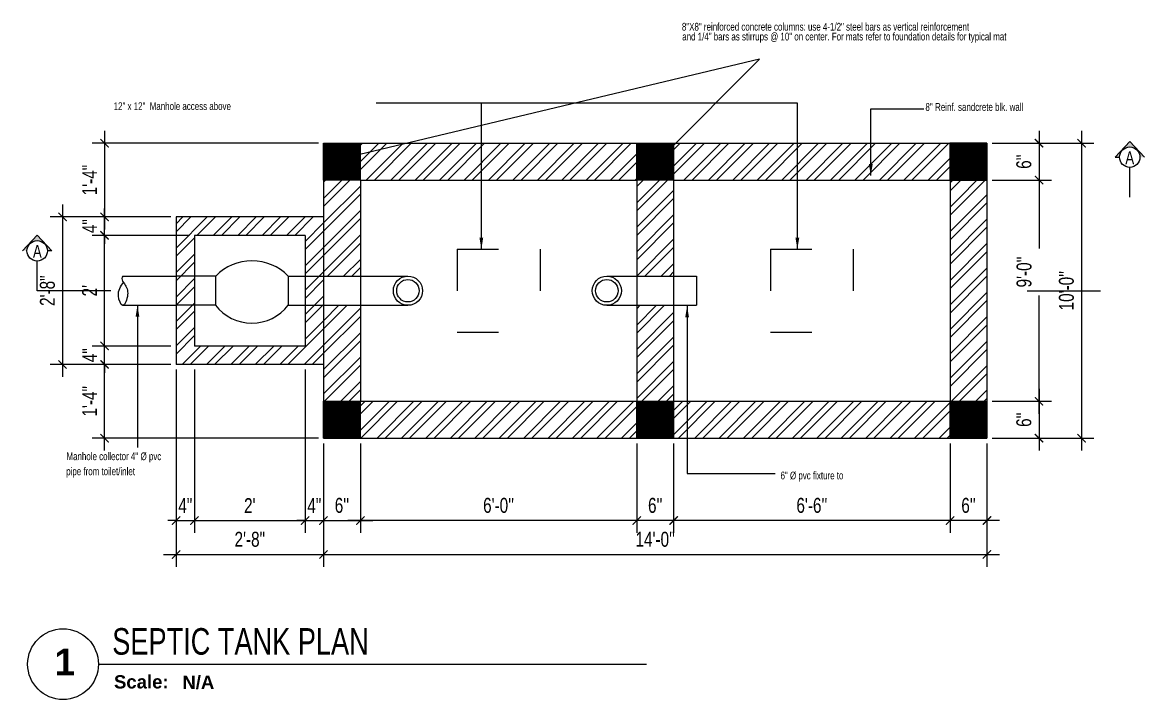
# Model space of a CAD drawing. Header units: inches. Extents: x 8351 to 42256, y 21052 to 33437.
# Drawn here: x 17135.7 to 17379.3, y 24103.9 to 24250.8 of the extents above; entities that cross this region are included whole.
import ezdxf
from ezdxf.enums import TextEntityAlignment as Align

# ---------------------------------------------------------------- set-up
doc = ezdxf.new("R2010")
doc.units = ezdxf.units.IN
doc.header["$MEASUREMENT"] = 0
doc.linetypes.add('ACAD_ISO03W100', pattern=[30, 12, -18])
for name, color, linetype, lineweight in [('A-ANNO-NOTE', 7, 'Continuous', 9), ('text', 7, 'Continuous', 9), ('wall', 7, 'Continuous', 53)]:
    doc.layers.add(name, color=color, linetype=linetype, lineweight=lineweight)
doc.styles.add('AEP', font='swisscl.ttf')
doc.styles.add('AEP style', font='swisscl.ttf')
doc.styles.add('RomanS', font='tahoma.ttf')
doc.styles.add('SANSSERIFBOLD', font='sanssb__.ttf')
doc.dimstyles.new('BB', dxfattribs={"dimscale": 20, "dimtxt": 0.18, "dimasz": 0.125, "dimexe": 0.18, "dimexo": 0.0625, "dimgap": 0.09, "dimtad": 1, "dimdec": 0, "dimzin": 0, "dimdsep": 46, "dimlunit": 4, "dimtxsty": 'RomanS', "dimblk": 'ARCHTICK', "dimcen": 0.09, "dimclrt": 4, "dimadec": 0, "dimazin": 0, "dimtfac": 1, "dimtdec": 0, "dimtofl": 0, "dimtmove": 1, "dimatfit": 3, "dimfxl": 1, "dimtolj": 1, "dimtzin": 0, "dimarcsym": 0})
doc.dimstyles.new('IB-1', dxfattribs={"dimscale": 46, "dimtxt": 0.18, "dimasz": 0.1, "dimexe": 0.15, "dimexo": 0.0625, "dimgap": 0.09, "dimtad": 1, "dimdec": 0, "dimzin": 0, "dimdsep": 46, "dimlunit": 4, "dimtxsty": 'AEP', "dimblk": 'ARCHTICK', "dimcen": 0.09, "dimdle": 0.15, "dimclrd": 8, "dimclre": 8, "dimadec": 0, "dimazin": 0, "dimtfac": 1, "dimtdec": 0, "dimtix": 1, "dimtmove": 2, "dimatfit": 3, "dimfxl": 1, "dimtolj": 1, "dimtzin": 0, "dimarcsym": 0})
pattern_1 = [(45, (-65632.2043, 142692.619), (-2.65165043, 2.65165043), []), (45, (-65630.4366, 142692.619), (-2.65165043, 2.65165043), [])]

# ---------------------------------------------------------------- blocks, each defined once
blk = doc.blocks.new('_ArchTick')
at = {"color": 0, "linetype": 'ByBlock', "const_width": 0.15}
blk.add_lwpolyline([(-0.5, -0.5), (0.5, 0.5)], dxfattribs=at)
blk = doc.blocks.new('*D488')
at = {"layer": 'A-ANNO-NOTE', "color": 8, "linetype": 'Continuous', "lineweight": -2, "transparency": 16777216}
for p, q in [((17365.59, 24227.27), (17365.59, 24157.87)), ((17346.19, 24224.57), (17368.29, 24224.57)), ((17346.19, 24160.57), (17368.29, 24160.57))]:
    blk.add_line(p, q, dxfattribs=at)
at = {"layer": 'Defpoints', "color": 0, "linetype": 'Continuous', "transparency": 16777216}
for p in [(17345.06, 24224.57), (17345.06, 24160.57), (17365.59, 24160.57)]:
    blk.add_point(p, dxfattribs=at)
at = {"layer": 'A-ANNO-NOTE', "color": 8, "linetype": 'Continuous', "lineweight": -2, "transparency": 16777216, "xscale": 1.8, "yscale": 1.8, "zscale": 1.8}
for p, rotation in [((17365.59, 24224.57), 90), ((17365.59, 24160.57), 270)]:
    blk.add_blockref('_ArchTick', p, dxfattribs=dict(at, rotation=rotation))
at = {"layer": 'A-ANNO-NOTE', "color": 0, "linetype": 'Continuous', "transparency": 16777216, "insert": (17362.31, 24192.57), "char_height": 3.24, "attachment_point": 5, "rotation": 90, "style": 'AEP'}
blk.add_mtext("\\A1;10'-0''", dxfattribs=at)
blk = doc.blocks.new('*D489')
at = {"layer": 'A-ANNO-NOTE', "color": 8, "linetype": 'Continuous', "lineweight": -2, "transparency": 16777216}
for p, q in [((17201.06, 24159.44), (17201.06, 24140)), ((17209.06, 24159.44), (17209.06, 24140)), ((17198.36, 24142.7), (17211.76, 24142.7))]:
    blk.add_line(p, q, dxfattribs=at)
at = {"layer": 'Defpoints', "color": 0, "linetype": 'Continuous', "transparency": 16777216}
for p in [(17201.06, 24160.57), (17209.06, 24160.57), (17209.06, 24142.7)]:
    blk.add_point(p, dxfattribs=at)
at = {"layer": 'A-ANNO-NOTE', "color": 8, "linetype": 'Continuous', "lineweight": -2, "transparency": 16777216, "xscale": 1.8, "yscale": 1.8, "zscale": 1.8, "rotation": 180}
blk.add_blockref('_ArchTick', (17201.06, 24142.7), dxfattribs=at)
at = {"layer": 'A-ANNO-NOTE', "color": 8, "linetype": 'Continuous', "lineweight": -2, "transparency": 16777216, "xscale": 1.8, "yscale": 1.8, "zscale": 1.8}
blk.add_blockref('_ArchTick', (17209.06, 24142.7), dxfattribs=at)
at = {"layer": 'A-ANNO-NOTE', "color": 0, "linetype": 'Continuous', "transparency": 16777216, "insert": (17205.06, 24145.97), "char_height": 3.24, "attachment_point": 5, "style": 'AEP'}
blk.add_mtext("\\A1;6''", dxfattribs=at)
blk = doc.blocks.new('*D445')
at = {"layer": 'A-ANNO-NOTE', "color": 8, "linetype": 'Continuous', "lineweight": -2, "transparency": 16777216}
for p, q in [((17197.06, 24175.44), (17197.06, 24140)), ((17201.06, 24159.44), (17201.06, 24140)), ((17197.06, 24142.7), (17195.26, 24142.7)), ((17197.06, 24142.7), (17201.06, 24142.7)), ((17201.06, 24142.7), (17202.86, 24142.7))]:
    blk.add_line(p, q, dxfattribs=at)
at = {"layer": 'Defpoints', "color": 0, "linetype": 'Continuous', "transparency": 16777216}
for p in [(17197.06, 24176.57), (17201.06, 24160.57), (17201.06, 24142.7)]:
    blk.add_point(p, dxfattribs=at)
at = {"layer": 'A-ANNO-NOTE', "color": 8, "linetype": 'Continuous', "lineweight": -2, "transparency": 16777216, "xscale": 1.8, "yscale": 1.8, "zscale": 1.8}
blk.add_blockref('_ArchTick', (17197.06, 24142.7), dxfattribs=at)
at = {"layer": 'A-ANNO-NOTE', "color": 8, "linetype": 'Continuous', "lineweight": -2, "transparency": 16777216, "xscale": 1.8, "yscale": 1.8, "zscale": 1.8, "rotation": 180}
blk.add_blockref('_ArchTick', (17201.06, 24142.7), dxfattribs=at)
at = {"layer": 'A-ANNO-NOTE', "color": 0, "linetype": 'Continuous', "transparency": 16777216, "insert": (17199.06, 24145.94), "char_height": 3.24, "attachment_point": 5, "style": 'AEP'}
blk.add_mtext('\\A1;4"', dxfattribs=at)
blk = doc.blocks.new('*D446')
at = {"layer": 'A-ANNO-NOTE', "color": 8, "linetype": 'Continuous', "lineweight": -2, "transparency": 16777216}
for p, q in [((17173.06, 24175.44), (17173.06, 24140)), ((17197.06, 24175.44), (17197.06, 24140)), ((17170.36, 24142.7), (17199.76, 24142.7))]:
    blk.add_line(p, q, dxfattribs=at)
at = {"layer": 'Defpoints', "color": 0, "linetype": 'Continuous', "transparency": 16777216}
for p in [(17173.06, 24176.57), (17197.06, 24176.57), (17197.06, 24142.7)]:
    blk.add_point(p, dxfattribs=at)
at = {"layer": 'A-ANNO-NOTE', "color": 8, "linetype": 'Continuous', "lineweight": -2, "transparency": 16777216, "xscale": 1.8, "yscale": 1.8, "zscale": 1.8, "rotation": 180}
blk.add_blockref('_ArchTick', (17173.06, 24142.7), dxfattribs=at)
at = {"layer": 'A-ANNO-NOTE', "color": 8, "linetype": 'Continuous', "lineweight": -2, "transparency": 16777216, "xscale": 1.8, "yscale": 1.8, "zscale": 1.8}
blk.add_blockref('_ArchTick', (17197.06, 24142.7), dxfattribs=at)
at = {"layer": 'A-ANNO-NOTE', "color": 0, "linetype": 'Continuous', "transparency": 16777216, "insert": (17185.06, 24145.94), "char_height": 3.24, "attachment_point": 5, "style": 'AEP'}
blk.add_mtext("\\A1;2'", dxfattribs=at)
blk = doc.blocks.new('*D490')
at = {"layer": 'A-ANNO-NOTE', "color": 8, "linetype": 'Continuous', "lineweight": -2, "transparency": 16777216}
for p, q in [((17169.06, 24175.44), (17169.06, 24140)), ((17173.06, 24175.44), (17173.06, 24140)), ((17169.06, 24142.7), (17167.26, 24142.7)), ((17169.06, 24142.7), (17173.06, 24142.7)), ((17173.06, 24142.7), (17174.86, 24142.7))]:
    blk.add_line(p, q, dxfattribs=at)
at = {"layer": 'Defpoints', "color": 0, "linetype": 'Continuous', "transparency": 16777216}
for p in [(17169.06, 24176.57), (17173.06, 24176.57), (17173.06, 24142.7)]:
    blk.add_point(p, dxfattribs=at)
at = {"layer": 'A-ANNO-NOTE', "color": 8, "linetype": 'Continuous', "lineweight": -2, "transparency": 16777216, "xscale": 1.8, "yscale": 1.8, "zscale": 1.8}
blk.add_blockref('_ArchTick', (17169.06, 24142.7), dxfattribs=at)
at = {"layer": 'A-ANNO-NOTE', "color": 8, "linetype": 'Continuous', "lineweight": -2, "transparency": 16777216, "xscale": 1.8, "yscale": 1.8, "zscale": 1.8, "rotation": 180}
blk.add_blockref('_ArchTick', (17173.06, 24142.7), dxfattribs=at)
at = {"layer": 'A-ANNO-NOTE', "color": 0, "linetype": 'Continuous', "transparency": 16777216, "insert": (17171.06, 24145.94), "char_height": 3.24, "attachment_point": 5, "style": 'AEP'}
blk.add_mtext('\\A1;4"', dxfattribs=at)
blk = doc.blocks.new('*D447')
at = {"layer": 'A-ANNO-NOTE', "color": 8, "linetype": 'Continuous', "lineweight": -2, "transparency": 16777216}
for p, q in [((17269.06, 24159.44), (17269.06, 24140)), ((17209.06, 24155.89), (17209.06, 24140)), ((17271.76, 24142.7), (17206.36, 24142.7))]:
    blk.add_line(p, q, dxfattribs=at)
at = {"layer": 'Defpoints', "color": 0, "linetype": 'Continuous', "transparency": 16777216}
for p in [(17269.06, 24160.57), (17209.06, 24157.02), (17209.06, 24142.7)]:
    blk.add_point(p, dxfattribs=at)
at = {"layer": 'A-ANNO-NOTE', "color": 8, "linetype": 'Continuous', "lineweight": -2, "transparency": 16777216, "xscale": 1.8, "yscale": 1.8, "zscale": 1.8, "rotation": 180}
blk.add_blockref('_ArchTick', (17209.06, 24142.7), dxfattribs=at)
at = {"layer": 'A-ANNO-NOTE', "color": 8, "linetype": 'Continuous', "lineweight": -2, "transparency": 16777216, "xscale": 1.8, "yscale": 1.8, "zscale": 1.8}
blk.add_blockref('_ArchTick', (17269.06, 24142.7), dxfattribs=at)
at = {"layer": 'A-ANNO-NOTE', "color": 0, "linetype": 'Continuous', "transparency": 16777216, "insert": (17239.06, 24145.97), "char_height": 3.24, "attachment_point": 5, "style": 'AEP'}
blk.add_mtext("\\A1;6'-0''", dxfattribs=at)
blk = doc.blocks.new('*D448')
at = {"layer": 'A-ANNO-NOTE', "color": 8, "linetype": 'Continuous', "lineweight": -2, "transparency": 16777216}
for p, q in [((17269.06, 24159.44), (17269.06, 24140)), ((17277.06, 24159.44), (17277.06, 24140)), ((17279.76, 24142.7), (17266.36, 24142.7))]:
    blk.add_line(p, q, dxfattribs=at)
at = {"layer": 'Defpoints', "color": 0, "linetype": 'Continuous', "transparency": 16777216}
for p in [(17269.06, 24160.57), (17277.06, 24160.57), (17269.06, 24142.7)]:
    blk.add_point(p, dxfattribs=at)
at = {"layer": 'A-ANNO-NOTE', "color": 8, "linetype": 'Continuous', "lineweight": -2, "transparency": 16777216, "xscale": 1.8, "yscale": 1.8, "zscale": 1.8, "rotation": 180}
blk.add_blockref('_ArchTick', (17269.06, 24142.7), dxfattribs=at)
at = {"layer": 'A-ANNO-NOTE', "color": 8, "linetype": 'Continuous', "lineweight": -2, "transparency": 16777216, "xscale": 1.8, "yscale": 1.8, "zscale": 1.8}
blk.add_blockref('_ArchTick', (17277.06, 24142.7), dxfattribs=at)
at = {"layer": 'A-ANNO-NOTE', "color": 0, "linetype": 'Continuous', "transparency": 16777216, "insert": (17273.06, 24145.97), "char_height": 3.24, "attachment_point": 5, "style": 'AEP'}
blk.add_mtext("\\A1;6''", dxfattribs=at)
blk = doc.blocks.new('*D449')
at = {"layer": 'A-ANNO-NOTE', "color": 8, "linetype": 'Continuous', "lineweight": -2, "transparency": 16777216}
for p, q in [((17277.06, 24159.44), (17277.06, 24140)), ((17337.06, 24159.44), (17337.06, 24140)), ((17339.76, 24142.7), (17274.36, 24142.7))]:
    blk.add_line(p, q, dxfattribs=at)
at = {"layer": 'Defpoints', "color": 0, "linetype": 'Continuous', "transparency": 16777216}
for p in [(17277.06, 24160.57), (17337.06, 24160.57), (17277.06, 24142.7)]:
    blk.add_point(p, dxfattribs=at)
at = {"layer": 'A-ANNO-NOTE', "color": 8, "linetype": 'Continuous', "lineweight": -2, "transparency": 16777216, "xscale": 1.8, "yscale": 1.8, "zscale": 1.8, "rotation": 180}
blk.add_blockref('_ArchTick', (17277.06, 24142.7), dxfattribs=at)
at = {"layer": 'A-ANNO-NOTE', "color": 8, "linetype": 'Continuous', "lineweight": -2, "transparency": 16777216, "xscale": 1.8, "yscale": 1.8, "zscale": 1.8}
blk.add_blockref('_ArchTick', (17337.06, 24142.7), dxfattribs=at)
at = {"layer": 'A-ANNO-NOTE', "color": 0, "linetype": 'Continuous', "transparency": 16777216, "insert": (17307.06, 24145.97), "char_height": 3.24, "attachment_point": 5, "style": 'AEP'}
blk.add_mtext("\\A1;6'-6''", dxfattribs=at)
blk = doc.blocks.new('*D450')
at = {"layer": 'A-ANNO-NOTE', "color": 8, "linetype": 'Continuous', "lineweight": -2, "transparency": 16777216}
for p, q in [((17337.06, 24159.44), (17337.06, 24140)), ((17345.06, 24159.44), (17345.06, 24140)), ((17347.76, 24142.7), (17334.36, 24142.7))]:
    blk.add_line(p, q, dxfattribs=at)
at = {"layer": 'Defpoints', "color": 0, "linetype": 'Continuous', "transparency": 16777216}
for p in [(17337.06, 24160.57), (17345.06, 24160.57), (17337.06, 24142.7)]:
    blk.add_point(p, dxfattribs=at)
at = {"layer": 'A-ANNO-NOTE', "color": 8, "linetype": 'Continuous', "lineweight": -2, "transparency": 16777216, "xscale": 1.8, "yscale": 1.8, "zscale": 1.8, "rotation": 180}
blk.add_blockref('_ArchTick', (17337.06, 24142.7), dxfattribs=at)
at = {"layer": 'A-ANNO-NOTE', "color": 8, "linetype": 'Continuous', "lineweight": -2, "transparency": 16777216, "xscale": 1.8, "yscale": 1.8, "zscale": 1.8}
blk.add_blockref('_ArchTick', (17345.06, 24142.7), dxfattribs=at)
at = {"layer": 'A-ANNO-NOTE', "color": 0, "linetype": 'Continuous', "transparency": 16777216, "insert": (17341.06, 24145.97), "char_height": 3.24, "attachment_point": 5, "style": 'AEP'}
blk.add_mtext("\\A1;6''", dxfattribs=at)
blk = doc.blocks.new('*D451')
at = {"layer": 'A-ANNO-NOTE', "color": 8, "linetype": 'Continuous', "lineweight": -2, "transparency": 16777216}
for p, q in [((17201.06, 24159.44), (17201.06, 24132.63)), ((17345.06, 24158.32), (17345.06, 24132.63)), ((17198.36, 24135.33), (17347.76, 24135.33))]:
    blk.add_line(p, q, dxfattribs=at)
at = {"layer": 'Defpoints', "color": 0, "linetype": 'Continuous', "transparency": 16777216}
for p in [(17201.06, 24160.57), (17345.06, 24159.44), (17345.06, 24135.33)]:
    blk.add_point(p, dxfattribs=at)
at = {"layer": 'A-ANNO-NOTE', "color": 8, "linetype": 'Continuous', "lineweight": -2, "transparency": 16777216, "xscale": 1.8, "yscale": 1.8, "zscale": 1.8, "rotation": 180}
blk.add_blockref('_ArchTick', (17201.06, 24135.33), dxfattribs=at)
at = {"layer": 'A-ANNO-NOTE', "color": 8, "linetype": 'Continuous', "lineweight": -2, "transparency": 16777216, "xscale": 1.8, "yscale": 1.8, "zscale": 1.8}
blk.add_blockref('_ArchTick', (17345.06, 24135.33), dxfattribs=at)
at = {"layer": 'A-ANNO-NOTE', "color": 0, "linetype": 'Continuous', "transparency": 16777216, "insert": (17273.06, 24138.61), "char_height": 3.24, "attachment_point": 5, "style": 'AEP'}
blk.add_mtext("\\A1;14'-0''", dxfattribs=at)
blk = doc.blocks.new('*D452')
at = {"layer": 'A-ANNO-NOTE', "color": 8, "linetype": 'Continuous', "lineweight": -2, "transparency": 16777216}
for p, q in [((17169.06, 24175.44), (17169.06, 24132.63)), ((17201.06, 24157.13), (17201.06, 24132.63)), ((17166.36, 24135.33), (17203.76, 24135.33))]:
    blk.add_line(p, q, dxfattribs=at)
at = {"layer": 'Defpoints', "color": 0, "linetype": 'Continuous', "transparency": 16777216}
for p in [(17169.06, 24176.57), (17201.06, 24158.26), (17201.06, 24135.33)]:
    blk.add_point(p, dxfattribs=at)
at = {"layer": 'A-ANNO-NOTE', "color": 8, "linetype": 'Continuous', "lineweight": -2, "transparency": 16777216, "xscale": 1.8, "yscale": 1.8, "zscale": 1.8, "rotation": 180}
blk.add_blockref('_ArchTick', (17169.06, 24135.33), dxfattribs=at)
at = {"layer": 'A-ANNO-NOTE', "color": 8, "linetype": 'Continuous', "lineweight": -2, "transparency": 16777216, "xscale": 1.8, "yscale": 1.8, "zscale": 1.8}
blk.add_blockref('_ArchTick', (17201.06, 24135.33), dxfattribs=at)
at = {"layer": 'A-ANNO-NOTE', "color": 0, "linetype": 'Continuous', "transparency": 16777216, "insert": (17185.06, 24138.61), "char_height": 3.24, "attachment_point": 5, "style": 'AEP'}
blk.add_mtext('\\A1;2\'-8"', dxfattribs=at)
blk = doc.blocks.new('*D453')
at = {"layer": 'A-ANNO-NOTE', "color": 8, "linetype": 'Continuous', "lineweight": -2, "transparency": 16777216}
for p, q in [((17356.36, 24171.27), (17356.36, 24157.87)), ((17346.19, 24168.57), (17359.06, 24168.57)), ((17346.19, 24160.57), (17359.06, 24160.57))]:
    blk.add_line(p, q, dxfattribs=at)
at = {"layer": 'Defpoints', "color": 0, "linetype": 'Continuous', "transparency": 16777216}
for p in [(17345.06, 24168.57), (17345.06, 24160.57), (17356.36, 24160.57)]:
    blk.add_point(p, dxfattribs=at)
at = {"layer": 'A-ANNO-NOTE', "color": 8, "linetype": 'Continuous', "lineweight": -2, "transparency": 16777216, "xscale": 1.8, "yscale": 1.8, "zscale": 1.8}
for p, rotation in [((17356.36, 24168.57), 90), ((17356.36, 24160.57), 270)]:
    blk.add_blockref('_ArchTick', p, dxfattribs=dict(at, rotation=rotation))
at = {"layer": 'A-ANNO-NOTE', "color": 0, "linetype": 'Continuous', "transparency": 16777216, "insert": (17353.08, 24164.57), "char_height": 3.24, "attachment_point": 5, "rotation": 90, "style": 'AEP'}
blk.add_mtext("\\A1;6''", dxfattribs=at)
blk = doc.blocks.new('*D454')
at = {"layer": 'A-ANNO-NOTE', "color": 8, "linetype": 'Continuous', "lineweight": -2, "transparency": 16777216}
for p, q in [((17356.36, 24219.27), (17356.36, 24201.73)), ((17346.19, 24216.57), (17359.06, 24216.57)), ((17356.36, 24165.87), (17356.36, 24191.53)), ((17351.77, 24168.57), (17359.06, 24168.57))]:
    blk.add_line(p, q, dxfattribs=at)
at = {"layer": 'Defpoints', "color": 0, "linetype": 'Continuous', "transparency": 16777216}
for p in [(17345.06, 24216.57), (17350.64, 24168.57), (17356.36, 24168.57)]:
    blk.add_point(p, dxfattribs=at)
at = {"layer": 'A-ANNO-NOTE', "color": 8, "linetype": 'Continuous', "lineweight": -2, "transparency": 16777216, "xscale": 1.8, "yscale": 1.8, "zscale": 1.8}
for p, rotation in [((17356.36, 24216.57), 90), ((17356.36, 24168.57), 270)]:
    blk.add_blockref('_ArchTick', p, dxfattribs=dict(at, rotation=rotation))
at = {"layer": 'A-ANNO-NOTE', "color": 0, "linetype": 'Continuous', "transparency": 16777216, "insert": (17353.12, 24196.63), "char_height": 3.24, "attachment_point": 5, "rotation": 90, "style": 'AEP'}
blk.add_mtext("\\A1;9'-0''", dxfattribs=at)
blk = doc.blocks.new('*D455')
at = {"layer": 'A-ANNO-NOTE', "color": 8, "linetype": 'Continuous', "lineweight": -2, "transparency": 16777216}
for p, q in [((17356.36, 24227.27), (17356.36, 24213.87)), ((17346.19, 24224.57), (17359.06, 24224.57)), ((17347.46, 24216.57), (17359.06, 24216.57))]:
    blk.add_line(p, q, dxfattribs=at)
at = {"layer": 'Defpoints', "color": 0, "linetype": 'Continuous', "transparency": 16777216}
for p in [(17345.06, 24224.57), (17346.34, 24216.57), (17356.36, 24216.57)]:
    blk.add_point(p, dxfattribs=at)
at = {"layer": 'A-ANNO-NOTE', "color": 8, "linetype": 'Continuous', "lineweight": -2, "transparency": 16777216, "xscale": 1.8, "yscale": 1.8, "zscale": 1.8}
for p, rotation in [((17356.36, 24224.57), 90), ((17356.36, 24216.57), 270)]:
    blk.add_blockref('_ArchTick', p, dxfattribs=dict(at, rotation=rotation))
at = {"layer": 'A-ANNO-NOTE', "color": 0, "linetype": 'Continuous', "transparency": 16777216, "insert": (17353.08, 24220.57), "char_height": 3.24, "attachment_point": 5, "rotation": 90, "style": 'AEP'}
blk.add_mtext("\\A1;6''", dxfattribs=at)
blk = doc.blocks.new('*D491')
at = {"layer": 'A-ANNO-NOTE', "color": 8, "linetype": 'Continuous', "lineweight": -2, "transparency": 16777216}
for p, q in [((17144.42, 24211.27), (17144.42, 24173.87)), ((17167.94, 24208.57), (17141.72, 24208.57)), ((17167.94, 24176.57), (17141.72, 24176.57))]:
    blk.add_line(p, q, dxfattribs=at)
at = {"layer": 'Defpoints', "color": 0, "linetype": 'Continuous', "transparency": 16777216}
for p in [(17169.06, 24208.57), (17144.42, 24176.57), (17169.06, 24176.57)]:
    blk.add_point(p, dxfattribs=at)
at = {"layer": 'A-ANNO-NOTE', "color": 8, "linetype": 'Continuous', "lineweight": -2, "transparency": 16777216, "xscale": 1.8, "yscale": 1.8, "zscale": 1.8}
for p, rotation in [((17144.42, 24208.57), 90), ((17144.42, 24176.57), 270)]:
    blk.add_blockref('_ArchTick', p, dxfattribs=dict(at, rotation=rotation))
at = {"layer": 'A-ANNO-NOTE', "color": 0, "linetype": 'Continuous', "transparency": 16777216, "insert": (17141.14, 24192.57), "char_height": 3.24, "attachment_point": 5, "rotation": 90, "style": 'AEP'}
blk.add_mtext('\\A1;2\'-8"', dxfattribs=at)
blk = doc.blocks.new('*D492')
at = {"layer": 'A-ANNO-NOTE', "color": 8, "linetype": 'Continuous', "lineweight": -2, "transparency": 16777216}
for p, q in [((17153.54, 24227.27), (17153.54, 24205.87)), ((17199.94, 24224.57), (17150.84, 24224.57)), ((17167.94, 24208.57), (17150.84, 24208.57))]:
    blk.add_line(p, q, dxfattribs=at)
at = {"layer": 'Defpoints', "color": 0, "linetype": 'Continuous', "transparency": 16777216}
for p in [(17201.06, 24224.57), (17153.54, 24208.57), (17169.06, 24208.57)]:
    blk.add_point(p, dxfattribs=at)
at = {"layer": 'A-ANNO-NOTE', "color": 8, "linetype": 'Continuous', "lineweight": -2, "transparency": 16777216, "xscale": 1.8, "yscale": 1.8, "zscale": 1.8}
for p, rotation in [((17153.54, 24224.57), 90), ((17153.54, 24208.57), 270)]:
    blk.add_blockref('_ArchTick', p, dxfattribs=dict(at, rotation=rotation))
at = {"layer": 'A-ANNO-NOTE', "color": 0, "linetype": 'Continuous', "transparency": 16777216, "insert": (17150.3, 24216.57), "char_height": 3.24, "attachment_point": 5, "rotation": 90, "style": 'AEP'}
blk.add_mtext('\\A1;1\'-4"', dxfattribs=at)
blk = doc.blocks.new('*D493')
at = {"layer": 'A-ANNO-NOTE', "color": 8, "linetype": 'Continuous', "lineweight": -2, "transparency": 16777216}
for p, q in [((17153.54, 24208.57), (17153.54, 24210.37)), ((17167.94, 24208.57), (17150.84, 24208.57)), ((17153.54, 24204.57), (17153.54, 24208.57)), ((17171.94, 24204.57), (17150.84, 24204.57)), ((17153.54, 24204.57), (17153.54, 24202.77))]:
    blk.add_line(p, q, dxfattribs=at)
at = {"layer": 'Defpoints', "color": 0, "linetype": 'Continuous', "transparency": 16777216}
for p in [(17153.54, 24208.57), (17169.06, 24208.57), (17173.06, 24204.57)]:
    blk.add_point(p, dxfattribs=at)
at = {"layer": 'A-ANNO-NOTE', "color": 8, "linetype": 'Continuous', "lineweight": -2, "transparency": 16777216, "xscale": 1.8, "yscale": 1.8, "zscale": 1.8}
for p, rotation in [((17153.54, 24208.57), 270), ((17153.54, 24204.57), 90)]:
    blk.add_blockref('_ArchTick', p, dxfattribs=dict(at, rotation=rotation))
at = {"layer": 'A-ANNO-NOTE', "color": 0, "linetype": 'Continuous', "transparency": 16777216, "insert": (17150.3, 24206.57), "char_height": 3.24, "attachment_point": 5, "rotation": 90, "style": 'AEP'}
blk.add_mtext('\\A1;4"', dxfattribs=at)
blk = doc.blocks.new('*D456')
at = {"layer": 'A-ANNO-NOTE', "color": 8, "linetype": 'Continuous', "lineweight": -2, "transparency": 16777216}
for p, q in [((17153.54, 24177.87), (17153.54, 24207.27)), ((17164.42, 24204.57), (17150.84, 24204.57)), ((17167.94, 24180.57), (17150.84, 24180.57))]:
    blk.add_line(p, q, dxfattribs=at)
at = {"layer": 'Defpoints', "color": 0, "linetype": 'Continuous', "transparency": 16777216}
for p in [(17153.54, 24204.57), (17165.55, 24204.57), (17169.06, 24180.57)]:
    blk.add_point(p, dxfattribs=at)
at = {"layer": 'A-ANNO-NOTE', "color": 8, "linetype": 'Continuous', "lineweight": -2, "transparency": 16777216, "xscale": 1.8, "yscale": 1.8, "zscale": 1.8}
for p, rotation in [((17153.54, 24204.57), 90), ((17153.54, 24180.57), 270)]:
    blk.add_blockref('_ArchTick', p, dxfattribs=dict(at, rotation=rotation))
at = {"layer": 'A-ANNO-NOTE', "color": 0, "linetype": 'Continuous', "transparency": 16777216, "insert": (17150.29, 24192.57), "char_height": 3.24, "attachment_point": 5, "rotation": 90, "style": 'AEP'}
blk.add_mtext("\\A1;2'", dxfattribs=at)
blk = doc.blocks.new('*D457')
at = {"layer": 'A-ANNO-NOTE', "color": 8, "linetype": 'Continuous', "lineweight": -2, "transparency": 16777216}
for p, q in [((17167.94, 24180.57), (17150.84, 24180.57)), ((17153.54, 24180.57), (17153.54, 24182.37)), ((17153.54, 24176.57), (17153.54, 24180.57)), ((17167.94, 24176.57), (17150.84, 24176.57)), ((17153.54, 24176.57), (17153.54, 24174.77))]:
    blk.add_line(p, q, dxfattribs=at)
at = {"layer": 'Defpoints', "color": 0, "linetype": 'Continuous', "transparency": 16777216}
for p in [(17153.54, 24180.57), (17169.06, 24180.57), (17169.06, 24176.57)]:
    blk.add_point(p, dxfattribs=at)
at = {"layer": 'A-ANNO-NOTE', "color": 8, "linetype": 'Continuous', "lineweight": -2, "transparency": 16777216, "xscale": 1.8, "yscale": 1.8, "zscale": 1.8}
for p, rotation in [((17153.54, 24180.57), 270), ((17153.54, 24176.57), 90)]:
    blk.add_blockref('_ArchTick', p, dxfattribs=dict(at, rotation=rotation))
at = {"layer": 'A-ANNO-NOTE', "color": 0, "linetype": 'Continuous', "transparency": 16777216, "insert": (17150.3, 24178.57), "char_height": 3.24, "attachment_point": 5, "rotation": 90, "style": 'AEP'}
blk.add_mtext('\\A1;4"', dxfattribs=at)
blk = doc.blocks.new('*D458')
at = {"layer": 'A-ANNO-NOTE', "color": 8, "linetype": 'Continuous', "lineweight": -2, "transparency": 16777216}
for p, q in [((17153.54, 24157.87), (17153.54, 24179.27)), ((17159.56, 24176.57), (17150.84, 24176.57)), ((17199.94, 24160.57), (17150.84, 24160.57))]:
    blk.add_line(p, q, dxfattribs=at)
at = {"layer": 'Defpoints', "color": 0, "linetype": 'Continuous', "transparency": 16777216}
for p in [(17153.54, 24176.57), (17160.68, 24176.57), (17201.06, 24160.57)]:
    blk.add_point(p, dxfattribs=at)
at = {"layer": 'A-ANNO-NOTE', "color": 8, "linetype": 'Continuous', "lineweight": -2, "transparency": 16777216, "xscale": 1.8, "yscale": 1.8, "zscale": 1.8}
for p, rotation in [((17153.54, 24176.57), 90), ((17153.54, 24160.57), 270)]:
    blk.add_blockref('_ArchTick', p, dxfattribs=dict(at, rotation=rotation))
at = {"layer": 'A-ANNO-NOTE', "color": 0, "linetype": 'Continuous', "transparency": 16777216, "insert": (17150.3, 24168.57), "char_height": 3.24, "attachment_point": 5, "rotation": 90, "style": 'AEP'}
blk.add_mtext('\\A1;1\'-4"', dxfattribs=at)
blk = doc.blocks.new('*U417')
blk.add_line((0.8423, -0.5126), (4.7142, -0.5126))
at = {"lineweight": 25}
blk.add_circle((0.5923, -0.5126), 0.25, dxfattribs=at)
at = {"insert": (0.9523, -0.5907), "char_height": 0.09375, "width": 0.391625, "attachment_point": 1, "style": 'SANSSERIFBOLD'}
blk.add_mtext('Scale: ', dxfattribs=at)
at = {"ltscale": 15, "style": 'SANSSERIFBOLD', "flags": 8}
blk.add_attdef('VIEWNAME', text='', height=0.1875, dxfattribs=at).set_placement((0.9422, -0.5109), align=Align.BOTTOM_LEFT)
blk.add_attdef('#', text='', height=0.1875, dxfattribs=at).set_placement((0.5922, -0.5109), align=Align.MIDDLE_CENTER)
blk.add_attdef('VPSCALE', text='', height=0.0938, dxfattribs=at).set_placement((1.3617, -0.589), align=Align.TOP_LEFT)

msp = doc.modelspace()

# ---------------------------------------------------------------- hatches: boundary and pattern name
at = {"lineweight": 0}
h = msp.add_hatch(dxfattribs=at)
h.set_pattern_fill('ANSI31', color=0)
h.set_pattern_definition([(45, (308105.10683, 216573.4333), (-0.08838834765, 0.08838834765), [])])
h.paths.add_polyline_path([(17201.06, 24216.57), (17209.01, 24216.57), (17209.01, 24224.57), (17201.06, 24224.57)])
h = msp.add_hatch(dxfattribs=at)
h.set_pattern_fill('ANSI31', color=0)
h.set_pattern_definition([(45, (308173.10683, 216573.4333), (-0.08838834765, 0.08838834765), [])])
h.paths.add_polyline_path([(17269.06, 24216.57), (17277.01, 24216.57), (17277.01, 24224.57), (17269.06, 24224.57)])
h = msp.add_hatch(dxfattribs=at)
h.set_pattern_fill('ANSI31', color=0)
h.set_pattern_definition([(45, (308241.10683, 216573.4333), (-0.08838834765, 0.08838834765), [])])
h.paths.add_polyline_path([(17337.06, 24216.57), (17345.01, 24216.57), (17345.01, 24224.57), (17337.06, 24224.57)])
for points in [[(17376.06, 24224.92), (17372.86, 24221.54), (17373.84, 24221.54, -1), (17378.29, 24221.54), (17379.27, 24221.54)], [(17138.92, 24204.6), (17142.13, 24201.22), (17141.15, 24201.22, 1), (17136.7, 24201.22), (17135.72, 24201.22)]]:
    msp.add_hatch(color=0).paths.add_polyline_path(points)
h = msp.add_hatch(dxfattribs=at)
h.set_pattern_fill('ANSI31', color=0)
h.set_pattern_definition([(45, (308105.10683, 216517.4333), (-0.08838834765, 0.08838834765), [])])
h.paths.add_polyline_path([(17201.06, 24160.57), (17209.01, 24160.57), (17209.01, 24168.57), (17201.06, 24168.57)])
h = msp.add_hatch(dxfattribs=at)
h.set_pattern_fill('ANSI31', color=0)
h.set_pattern_definition([(45, (308173.10683, 216517.4333), (-0.08838834765, 0.08838834765), [])])
h.paths.add_polyline_path([(17269.06, 24160.57), (17277.01, 24160.57), (17277.01, 24168.57), (17269.06, 24168.57)])
h = msp.add_hatch(dxfattribs=at)
h.set_pattern_fill('ANSI31', color=0)
h.set_pattern_definition([(45, (308241.10683, 216517.4333), (-0.08838834765, 0.08838834765), [])])
h.paths.add_polyline_path([(17337.06, 24160.57), (17345.01, 24160.57), (17345.01, 24168.57), (17337.06, 24168.57)])
at = {"layer": 'A-ANNO-NOTE', "linetype": 'Continuous'}
h = msp.add_hatch(dxfattribs=at)
h.set_pattern_fill('ANSI32', color=0, scale=10, style=0)
h.set_pattern_definition(pattern_1)
h.paths.add_polyline_path([(17269.06, 24216.57), (17269.06, 24195.74), (17277.06, 24195.74), (17277.06, 24216.57), (17337.06, 24216.57), (17337.06, 24168.57), (17277.06, 24168.57), (17277.06, 24189.4), (17269.06, 24189.4), (17269.06, 24168.57), (17209.06, 24168.57), (17209.06, 24189.4), (17201.06, 24189.4), (17201.06, 24160.57), (17345.06, 24160.57), (17345.06, 24224.57), (17201.06, 24224.57), (17201.06, 24195.74), (17209.06, 24195.74), (17209.06, 24216.57)])
h = msp.add_hatch(dxfattribs=at)
h.set_pattern_fill('ANSI32', color=0, scale=10, style=0)
h.set_pattern_definition(pattern_1)
h.paths.add_polyline_path([(17169.06, 24208.57), (17169.06, 24195.74), (17173.06, 24195.74), (17173.06, 24204.57), (17197.06, 24204.57), (17197.06, 24195.74), (17201.06, 24195.74), (17201.06, 24208.57)])
h.paths.add_polyline_path([(17173.06, 24180.57), (17173.06, 24189.4), (17169.06, 24189.4), (17169.06, 24176.57), (17201.06, 24176.57), (17201.06, 24189.4), (17197.06, 24189.4), (17197.06, 24180.57)])
h.paths.add_polyline_path([(17169.06, 24195.74), (17169.06, 24189.4), (17173.06, 24189.4), (17173.06, 24195.74)])
h.paths.add_polyline_path([(17197.06, 24195.74), (17197.06, 24189.4), (17201.06, 24189.4), (17201.06, 24195.74)])

# ---------------------------------------------------------------- linework, layer by layer
at = {"color": 0, "lineweight": 0}
for q in [(17204.07, 24220.95), (17275, 24222.06)]:
    msp.add_line((17295.68, 24242.83), q, dxfattribs=at)
for points in [[(17209.01, 24216.57), (17201.06, 24216.57), (17201.06, 24224.57), (17209.01, 24224.57)], [(17277.01, 24216.57), (17269.06, 24216.57), (17269.06, 24224.57), (17277.01, 24224.57)], [(17337.01, 24216.57), (17345.01, 24216.57), (17345.01, 24224.57), (17337.01, 24224.57)], [(17345.01, 24216.57), (17337.06, 24216.57), (17337.06, 24224.57), (17345.01, 24224.57)], [(17209.01, 24160.57), (17201.06, 24160.57), (17201.06, 24168.57), (17209.01, 24168.57)], [(17277.01, 24160.57), (17269.06, 24160.57), (17269.06, 24168.57), (17277.01, 24168.57)], [(17345.01, 24160.57), (17337.06, 24160.57), (17337.06, 24168.57), (17345.01, 24168.57)]]:
    msp.add_lwpolyline(points, close=True, dxfattribs=at)
at = {"layer": 'A-ANNO-NOTE', "color": 0, "linetype": 'Continuous'}
for p, q in [((17201.06, 24224.57), (17201.06, 24160.57)), ((17201.06, 24224.57), (17345.06, 24224.57)), ((17345.06, 24224.57), (17345.06, 24160.57)), ((17209.06, 24216.57), (17209.06, 24168.57)), ((17209.06, 24216.57), (17269.06, 24216.57)), ((17269.06, 24216.57), (17269.06, 24168.57)), ((17277.06, 24216.57), (17277.06, 24168.57)), ((17277.06, 24216.57), (17337.06, 24216.57)), ((17337.06, 24216.57), (17337.06, 24168.57)), ((17169.06, 24208.57), (17169.06, 24176.57)), ((17201.06, 24208.57), (17169.06, 24208.57)), ((17173.06, 24204.57), (17173.06, 24180.57)), ((17197.06, 24204.57), (17173.06, 24204.57)), ((17197.06, 24204.57), (17197.06, 24180.57)), ((17157.52, 24195.74), (17169.06, 24195.74)), ((17173.06, 24195.74), (17169.06, 24195.74)), ((17177.67, 24195.74), (17173.06, 24195.74)), ((17177.61, 24195.74), (17177.61, 24189.4)), ((17193.4, 24195.74), (17197.06, 24195.74)), ((17193.4, 24195.74), (17193.4, 24189.4)), ((17197.06, 24195.74), (17209.06, 24195.74)), ((17209.06, 24195.74), (17219.39, 24195.74)), ((17262.55, 24195.74), (17269.06, 24195.74)), ((17269.06, 24195.74), (17277.06, 24195.74)), ((17277.06, 24195.74), (17282, 24195.74)), ((17282, 24195.74), (17282, 24189.4)), ((17154.91, 24192.51), (17138.92, 24192.51)), ((17353.76, 24192.51), (17369.74, 24192.51)), ((17157.52, 24189.4), (17169.06, 24189.4)), ((17173.06, 24189.4), (17169.06, 24189.4)), ((17177.61, 24189.4), (17173.06, 24189.4)), ((17193.4, 24189.4), (17197.06, 24189.4)), ((17197.06, 24189.4), (17209.06, 24189.4)), ((17209.06, 24189.4), (17219.39, 24189.4)), ((17262.55, 24189.4), (17269.06, 24189.4)), ((17269.06, 24189.4), (17277.06, 24189.4)), ((17277.06, 24189.4), (17282, 24189.4)), ((17197.06, 24180.57), (17173.06, 24180.57)), ((17201.06, 24176.57), (17169.06, 24176.57)), ((17209.06, 24168.57), (17269.06, 24168.57)), ((17277.06, 24168.57), (17337.06, 24168.57)), ((17201.06, 24160.57), (17345.06, 24160.57))]:
    msp.add_line(p, q, dxfattribs=at)
for radius in [3.17, 2.44]:
    msp.add_circle((17219.39, 24192.57), radius, dxfattribs=at)
for centre, radius, start, end in [((17185.53, 24188.08), 10.98, 44.2345, 135.7655), ((17185.51, 24195.49), 9.97, 217.6328, 322.3672)]:
    msp.add_arc(centre, radius, start, end, dxfattribs=at)
msp.add_spline([(17157.52, 24195.74), (17157.32, 24195.21), (17157.84, 24194.06), (17158.54, 24191.67), (17157.5, 24189.39), (17156.55, 24191.44), (17157.62, 24194.37)], degree=3, dxfattribs=at)
at = {"layer": 'wall', "color": 0, "lineweight": 25, "ltscale": 10}
for p, q in [((17376.06, 24224.92), (17372.86, 24221.54)), ((17376.06, 24224.92), (17379.27, 24221.54)), ((17372.86, 24221.54), (17373.84, 24221.54)), ((17376.06, 24212.83), (17376.06, 24219.32)), ((17138.92, 24204.6), (17135.72, 24201.22)), ((17138.92, 24204.6), (17142.13, 24201.22)), ((17142.13, 24201.22), (17141.15, 24201.22)), ((17138.92, 24192.51), (17138.92, 24199)), ((17160.68, 24195.74), (17167.02, 24195.74)), ((17160.68, 24189.4), (17167.02, 24189.4))]:
    msp.add_line(p, q, dxfattribs=at)
at = {"layer": 'wall', "color": 0, "linetype": 'ACAD_ISO03W100', "lineweight": 25, "ltscale": 0.75}
for p, q in [((17230.06, 24201.57), (17248.06, 24201.57)), ((17230.06, 24201.57), (17230.06, 24183.57)), ((17248.06, 24201.57), (17248.06, 24183.57)), ((17298.06, 24201.57), (17316.06, 24201.57)), ((17298.06, 24201.57), (17298.06, 24183.57)), ((17316.06, 24201.57), (17316.06, 24183.57)), ((17230.06, 24183.57), (17248.06, 24183.57)), ((17298.06, 24183.57), (17316.06, 24183.57))]:
    msp.add_line(p, q, dxfattribs=at)
at = {"layer": 'wall', "color": 0, "lineweight": 25, "ltscale": 10}
for centre, radius in [((17376.06, 24221.54), 2.22), ((17138.92, 24201.22), 2.22), ((17262.55, 24192.57), 3.17), ((17262.55, 24192.57), 2.44)]:
    msp.add_circle(centre, radius, dxfattribs=at)

# ---------------------------------------------------------------- block references
at = {"color": 0, "lineweight": 9}
ref = msp.add_blockref('*U417', (17126.33, 24127.29), dxfattribs=dict(at, xscale=30.72013234706868, yscale=30.72013234706868, zscale=30.72013234706868))
ref.add_attrib('#', '1', dxfattribs={"ltscale": 15, "height": 5.76, "style": 'SANSSERIFBOLD'}).set_placement((17144.92, 24112.02), align=Align.MIDDLE_CENTER)
ref.add_attrib('VIEWNAME', 'SEPTIC TANK PLAN', dxfattribs={"ltscale": 15, "height": 5.7494, "style": 'AEP style'}).set_placement((17155.21, 24111.88), align=Align.BOTTOM_LEFT)
ref.add_attrib('VPSCALE', 'N/A', dxfattribs={"ltscale": 15, "height": 2.88, "style": 'SANSSERIFBOLD'}).set_placement((17170.43, 24109.06), align=Align.TOP_LEFT)

# ---------------------------------------------------------------- texts
at = {"color": 0, "style": 'AEP style'}
for s, p in [('8"X8" reinforced concrete columns: use 4-1/2" steel bars as vertical reinforcement', (17278.86, 24249)), ('and 1/4" bars as stirrups @ 10" on center. For mats refer to foundation details for typical mat', (17278.93, 24246.87)), ('12" x 12"  Manhole access above', (17155.52, 24231.77)), ("8'' Reinf. sandcrete blk. wall", (17331.71, 24231.59)), ("Manhole collector 4'' %%C pvc", (17145.28, 24155.8)), ('pipe from toilet/inlet', (17145.21, 24152.54)), ('6" %%C pvc fixture to', (17300.27, 24151.63))]:
    msp.add_text(s, height=1.68, dxfattribs=at).set_placement(p)
at = {"layer": 'text', "color": 0, "style": 'AEP style'}
for p in [(17375.1, 24220.02), (17137.99, 24199.7)]:
    msp.add_text('A', height=2.8, dxfattribs=at).set_placement(p)

# ---------------------------------------------------------------- dimensions: what is measured, and where the dimension line sits
at = {"layer": 'A-ANNO-NOTE', "color": 0, "linetype": 'Continuous'}
for base, p1, p2, picture, middle in [((17153.54, 24208.57), (17201.06, 24224.57), (17169.06, 24208.57), '*D492', (17150.3, 24216.57)), ((17144.42, 24176.57), (17169.06, 24208.57), (17169.06, 24176.57), '*D491', (17141.14, 24192.57)), ((17153.54, 24208.57), (17173.06, 24204.57), (17169.06, 24208.57), '*D493', (17150.3, 24206.57)), ((17153.54, 24204.57), (17169.06, 24180.57), (17165.55, 24204.57), '*D456', (17150.29, 24192.57)), ((17153.54, 24180.57), (17169.06, 24176.57), (17169.06, 24180.57), '*D457', (17150.3, 24178.57)), ((17153.54, 24176.57), (17201.06, 24160.57), (17160.68, 24176.57), '*D458', (17150.3, 24168.57))]:
    dim = msp.add_linear_dim(base=base, p1=p1, p2=p2, angle=90, dimstyle='IB-1', override={"dimscale": 18}, dxfattribs=at)
    dim.commit()
    dim.dimension.update_dxf_attribs({"geometry": picture, "text_midpoint": middle})
for base, p1, p2, text, picture, middle in [((17365.59, 24160.57), (17345.06, 24224.57), (17345.06, 24160.57), "10'-0''", '*D488', (17362.31, 24192.57)), ((17356.36, 24216.57), (17345.06, 24224.57), (17346.34, 24216.57), "6''", '*D455', (17353.08, 24220.57)), ((17356.36, 24160.57), (17345.06, 24168.57), (17345.06, 24160.57), "6''", '*D453', (17353.08, 24164.57))]:
    dim = msp.add_linear_dim(base=base, p1=p1, p2=p2, angle=90, text=text, dimstyle='IB-1', override={"dimscale": 18}, dxfattribs=at)
    dim.commit()
    dim.dimension.update_dxf_attribs({"geometry": picture, "text_midpoint": middle})
dim = msp.add_linear_dim(base=(17356.36, 24168.57), p1=(17345.06, 24216.57), p2=(17350.64, 24168.57), angle=90, text="9'-0''", dimstyle='IB-1', override={"dimscale": 18}, dxfattribs=at)
dim.commit()
dim.dimension.update_dxf_attribs({"geometry": '*D454', "text_midpoint": (17353.12, 24196.63), "dimtype": 160})
for base, p1, p2, picture, middle in [((17201.06, 24135.33), (17169.06, 24176.57), (17201.06, 24158.26), '*D452', (17185.06, 24138.61)), ((17173.06, 24142.7), (17169.06, 24176.57), (17173.06, 24176.57), '*D490', (17171.06, 24145.94)), ((17197.06, 24142.7), (17173.06, 24176.57), (17197.06, 24176.57), '*D446', (17185.06, 24145.94)), ((17201.06, 24142.7), (17197.06, 24176.57), (17201.06, 24160.57), '*D445', (17199.06, 24145.94))]:
    dim = msp.add_linear_dim(base=base, p1=p1, p2=p2, dimstyle='IB-1', override={"dimscale": 18}, dxfattribs=at)
    dim.commit()
    dim.dimension.update_dxf_attribs({"geometry": picture, "text_midpoint": middle})
for base, p1, p2, text, picture, middle in [((17209.06, 24142.7), (17201.06, 24160.57), (17209.06, 24160.57), "6''", '*D489', (17205.06, 24145.97)), ((17345.06, 24135.33), (17201.06, 24160.57), (17345.06, 24159.44), "14'-0''", '*D451', (17273.06, 24138.61)), ((17209.06, 24142.7), (17269.06, 24160.57), (17209.06, 24157.02), "6'-0''", '*D447', (17239.06, 24145.97)), ((17269.06, 24142.7), (17277.06, 24160.57), (17269.06, 24160.57), "6''", '*D448', (17273.06, 24145.97)), ((17277.06, 24142.7), (17337.06, 24160.57), (17277.06, 24160.57), "6'-6''", '*D449', (17307.06, 24145.97)), ((17337.06, 24142.7), (17345.06, 24160.57), (17337.06, 24160.57), "6''", '*D450', (17341.06, 24145.97))]:
    dim = msp.add_linear_dim(base=base, p1=p1, p2=p2, text=text, dimstyle='IB-1', override={"dimscale": 18}, dxfattribs=at)
    dim.commit()
    dim.dimension.update_dxf_attribs({"geometry": picture, "text_midpoint": middle})

# ---------------------------------------------------------------- leaders
for points in [[(17235.32, 24201.57), (17235.32, 24233.27), (17212.48, 24233.27)], [(17303.91, 24201.57), (17303.91, 24233.27), (17235.32, 24233.27)], [(17319.85, 24217.53), (17319.85, 24232.05), (17331.33, 24232.05)], [(17160.68, 24189.4), (17160.71, 24158.54)], [(17279.98, 24189.28), (17279.98, 24152.89), (17299.07, 24152.89)]]:
    msp.add_leader(points, dimstyle='BB', dxfattribs=at)

doc.saveas('drawing.dxf')
